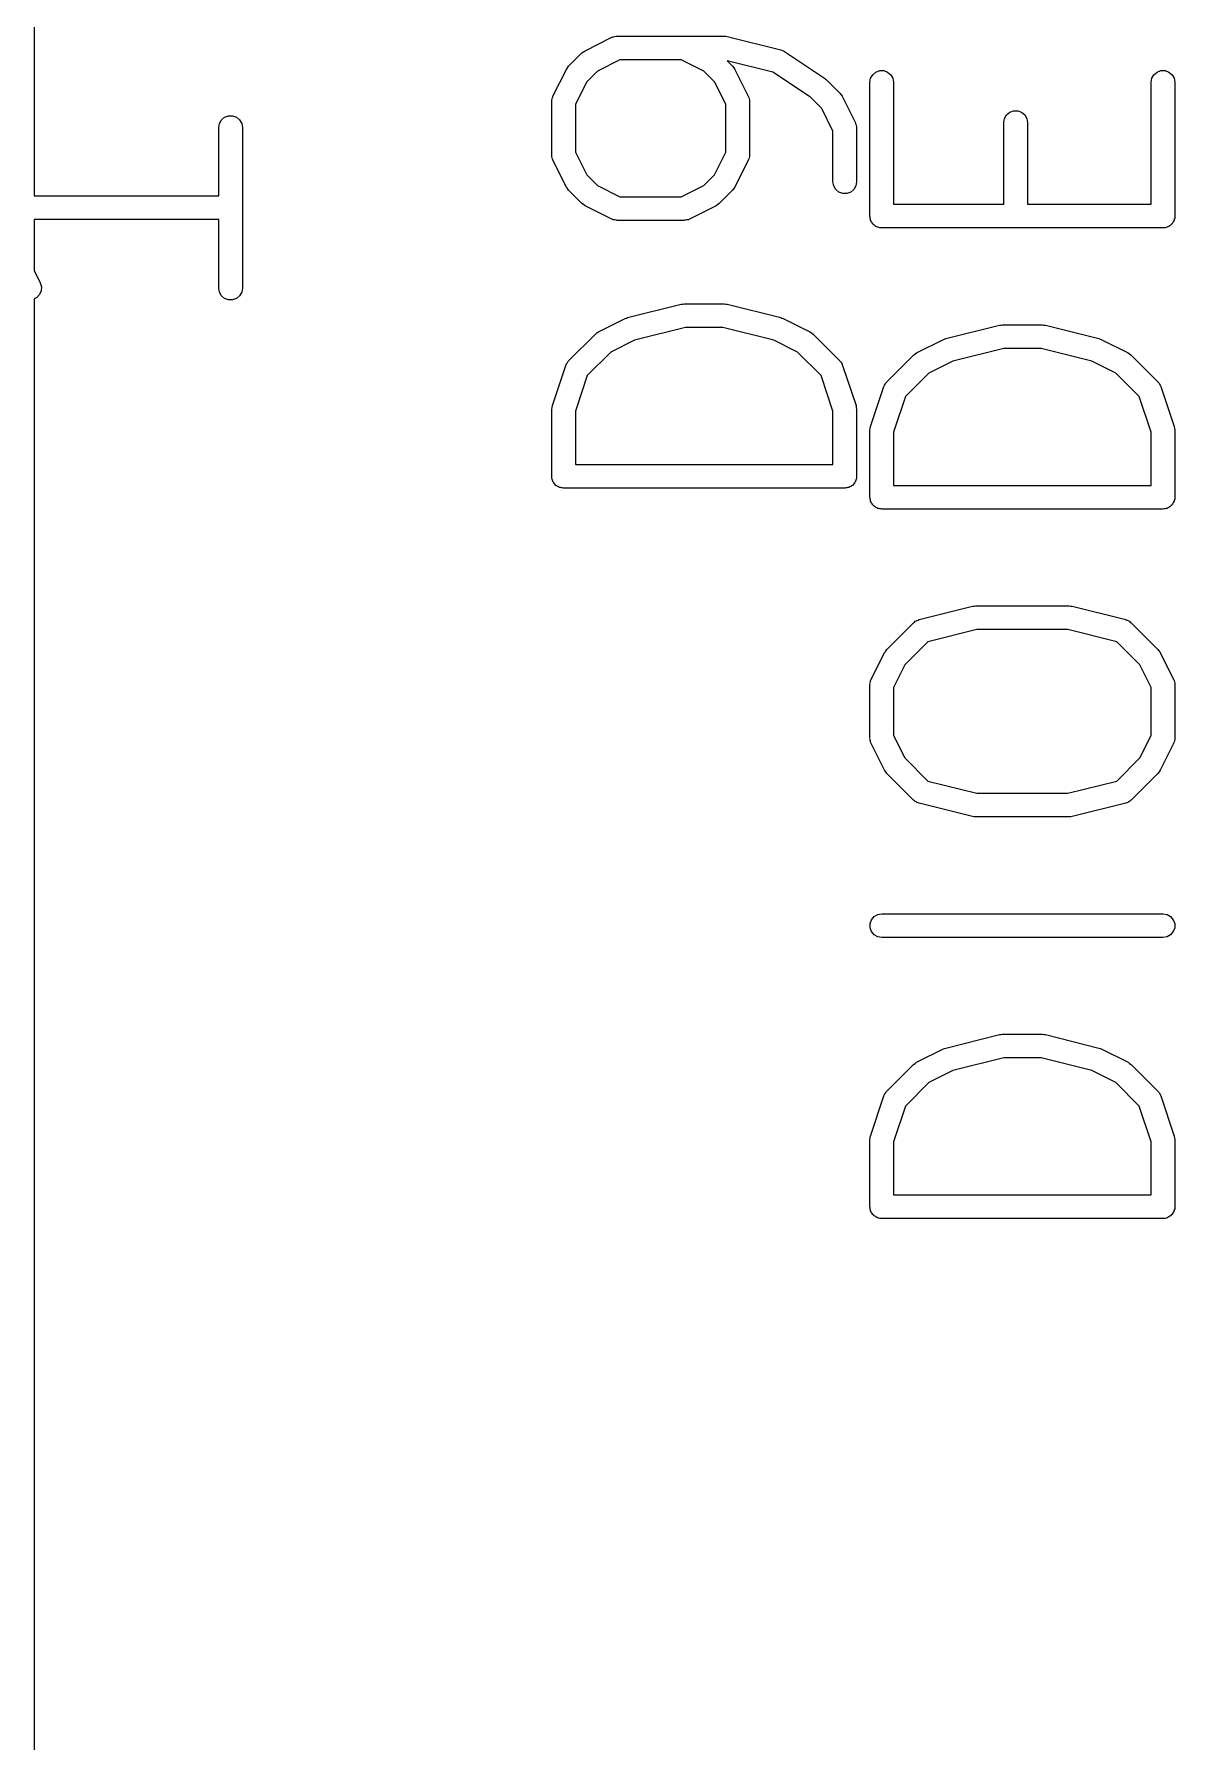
# Model space of a CAD drawing. Extents: x -2.2 to 86.5, y -78.6 to 9.2.
# Drawn here: x 53.1 to 57.99, y -36.01 to -28.68 of the extents above; entities that cross this region are included whole.
import ezdxf

# ---------------------------------------------------------------- set-up
doc = ezdxf.new("R2010")
doc.units = 0
doc.header["$MEASUREMENT"] = 0
doc.layers.add('BLACK', color=7, linetype='CONTINUOUS')

msp = doc.modelspace()

# ---------------------------------------------------------------- linework, layer by layer
at = {"layer": 'Black'}
for p, q in [((53.1, -28.6496), (53.1, -29.3747)), ((55.4632, -28.7513), (55.5781, -28.6938)), ((55.5781, -28.6938), (55.5809, -28.693)), ((55.5809, -28.693), (55.5835, -28.6915)), ((55.5835, -28.6915), (55.5893, -28.6905)), ((55.5893, -28.6905), (55.595, -28.6888)), ((55.595, -28.6888), (55.598, -28.689)), ((55.598, -28.689), (55.6009, -28.6885)), ((55.6009, -28.6885), (56.0605, -28.6885)), ((56.0605, -28.6885), (56.0666, -28.6895)), ((56.0666, -28.6895), (56.0728, -28.69)), ((56.0728, -28.69), (56.3026, -28.7474)), ((55.3926, -28.8182), (55.45, -28.7608)), ((55.45, -28.7608), (55.4567, -28.7561)), ((55.4567, -28.7561), (55.4632, -28.7513)), ((55.6128, -28.7901), (55.516, -28.8385)), ((55.8761, -28.7901), (55.6128, -28.7901)), ((55.9729, -28.8385), (55.8761, -28.7901)), ((56.2694, -28.8439), (56.0729, -28.7947)), ((56.0729, -28.7947), (56.0964, -28.8182)), ((56.3026, -28.7474), (56.3105, -28.751)), ((56.3105, -28.751), (56.3185, -28.7544)), ((56.3185, -28.7544), (56.4908, -28.8694)), ((55.3256, -28.9464), (55.3831, -28.8314)), ((55.3831, -28.8314), (55.3879, -28.8249)), ((55.3879, -28.8249), (55.3926, -28.8182)), ((55.516, -28.8385), (55.4703, -28.8843)), ((56.0187, -28.8843), (55.9729, -28.8385)), ((56.0964, -28.8182), (56.1011, -28.8249)), ((56.1011, -28.8249), (56.1059, -28.8314)), ((56.1059, -28.8314), (56.1634, -28.9464)), ((56.4303, -28.9511), (56.2694, -28.8439)), ((56.4908, -28.8694), (56.4945, -28.8728)), ((56.4945, -28.8728), (56.4986, -28.8757)), ((56.4986, -28.8757), (56.556, -28.9331)), ((56.6852, -28.8867), (56.6883, -28.8694)), ((56.6883, -28.8694), (56.6971, -28.8541)), ((56.6971, -28.8541), (56.7106, -28.8427)), ((56.7106, -28.8427), (56.7272, -28.8367)), ((56.7272, -28.8367), (56.7449, -28.8367)), ((56.7449, -28.8367), (56.7614, -28.8427)), ((56.7614, -28.8427), (56.775, -28.8541)), ((56.775, -28.8541), (56.7838, -28.8694)), ((56.7838, -28.8694), (56.7868, -28.8867)), ((57.8917, -28.8867), (57.8948, -28.8694)), ((57.8948, -28.8694), (57.9036, -28.8541)), ((57.9036, -28.8541), (57.9171, -28.8427)), ((57.9171, -28.8427), (57.9337, -28.8367)), ((57.9337, -28.8367), (57.9514, -28.8367)), ((57.9514, -28.8367), (57.9679, -28.8427)), ((57.9679, -28.8427), (57.9815, -28.8541)), ((57.9815, -28.8541), (57.9903, -28.8694)), ((57.9903, -28.8694), (57.9933, -28.8867)), ((55.3233, -28.9517), (55.3248, -28.9492)), ((55.3248, -28.9492), (55.3256, -28.9464)), ((55.4703, -28.8843), (55.4218, -28.9811)), ((56.0671, -28.9811), (56.0187, -28.8843)), ((56.1634, -28.9464), (56.1642, -28.9492)), ((56.1642, -28.9492), (56.1657, -28.9517)), ((56.556, -28.9331), (56.5607, -28.9398)), ((56.5607, -28.9398), (56.5655, -28.9464)), ((56.5655, -28.9464), (56.623, -29.0613)), ((56.6852, -29.4613), (56.6852, -28.8867)), ((56.7868, -28.8867), (56.7868, -29.4105)), ((57.8917, -29.4105), (57.8917, -28.8867)), ((57.9933, -28.8867), (57.9933, -29.4613)), ((55.3202, -28.9691), (55.3208, -28.9662)), ((55.3202, -29.1989), (55.3202, -28.9691)), ((55.3206, -28.9633), (55.3223, -28.9576)), ((55.3208, -28.9662), (55.3206, -28.9633)), ((55.3223, -28.9576), (55.3233, -28.9517)), ((55.4218, -28.9811), (55.4218, -29.1869)), ((56.0671, -29.1869), (56.0671, -28.9811)), ((56.1657, -28.9517), (56.1667, -28.9576)), ((56.1667, -28.9576), (56.1684, -28.9633)), ((56.1684, -28.9633), (56.1682, -28.9662)), ((56.1682, -28.9662), (56.1687, -28.9691)), ((56.1687, -28.9691), (56.1687, -29.1989)), ((56.4783, -28.9992), (56.4303, -28.9511)), ((56.5267, -29.096), (56.4783, -28.9992)), ((57.2717, -29.0264), (57.2852, -29.0151)), ((57.2852, -29.0151), (57.3017, -29.0091)), ((57.3017, -29.0091), (57.3194, -29.0091)), ((57.3194, -29.0091), (57.336, -29.0151)), ((57.336, -29.0151), (57.3495, -29.0264)), ((53.8917, -29.0808), (53.8948, -29.0634)), ((53.8917, -29.3747), (53.8917, -29.0808)), ((53.8948, -29.0634), (53.9036, -29.0481)), ((53.9036, -29.0481), (53.9171, -29.0368)), ((53.9171, -29.0368), (53.9337, -29.0307)), ((53.9337, -29.0307), (53.9514, -29.0307)), ((53.9514, -29.0307), (53.9679, -29.0368)), ((53.9679, -29.0368), (53.9815, -29.0481)), ((53.9815, -29.0481), (53.9903, -29.0634)), ((53.9903, -29.0634), (53.9933, -29.0808)), ((53.9933, -29.0808), (53.9933, -29.7702)), ((56.5267, -29.3138), (56.5267, -29.096)), ((56.623, -29.0613), (56.6238, -29.0641)), ((56.6238, -29.0641), (56.6253, -29.0666)), ((56.6253, -29.0666), (56.6263, -29.0725)), ((56.6263, -29.0725), (56.628, -29.0782)), ((56.628, -29.0782), (56.6278, -29.0811)), ((56.6278, -29.0811), (56.6283, -29.084)), ((56.6283, -29.084), (56.6283, -29.3138)), ((57.2598, -29.0591), (57.2628, -29.0417)), ((57.2598, -29.4105), (57.2598, -29.0591)), ((57.2628, -29.0417), (57.2717, -29.0264)), ((57.3495, -29.0264), (57.3583, -29.0417)), ((57.3583, -29.0417), (57.3614, -29.0591)), ((57.3614, -29.0591), (57.3614, -29.4105)), ((55.3208, -29.2018), (55.3202, -29.1989)), ((55.3206, -29.2047), (55.3208, -29.2018)), ((55.3223, -29.2104), (55.3206, -29.2047)), ((55.3233, -29.2163), (55.3223, -29.2104)), ((55.3248, -29.2188), (55.3233, -29.2163)), ((55.3256, -29.2216), (55.3248, -29.2188)), ((55.3831, -29.3365), (55.3256, -29.2216)), ((55.4218, -29.1869), (55.4703, -29.2837)), ((56.0187, -29.2837), (56.0671, -29.1869)), ((56.1634, -29.2216), (56.1059, -29.3365)), ((56.1642, -29.2188), (56.1634, -29.2216)), ((56.1657, -29.2163), (56.1642, -29.2188)), ((56.1667, -29.2104), (56.1657, -29.2163)), ((56.1684, -29.2047), (56.1667, -29.2104)), ((56.1687, -29.1989), (56.1682, -29.2018)), ((56.1682, -29.2018), (56.1684, -29.2047)), ((55.4703, -29.2837), (55.516, -29.3295)), ((55.9729, -29.3295), (56.0187, -29.2837)), ((56.5298, -29.3312), (56.5267, -29.3138)), ((56.6283, -29.3138), (56.6253, -29.3312)), ((53.1, -29.3747), (53.8917, -29.3747)), ((55.3879, -29.343), (55.3831, -29.3365)), ((55.3926, -29.3497), (55.3879, -29.343)), ((55.45, -29.4072), (55.3926, -29.3497)), ((55.516, -29.3295), (55.6128, -29.3779)), ((55.6128, -29.3779), (55.8761, -29.3779)), ((55.8761, -29.3779), (55.9729, -29.3295)), ((56.0964, -29.3497), (56.0389, -29.4072)), ((56.1011, -29.343), (56.0964, -29.3497)), ((56.1059, -29.3365), (56.1011, -29.343)), ((56.5386, -29.3464), (56.5298, -29.3312)), ((56.5521, -29.3578), (56.5386, -29.3464)), ((56.5687, -29.3638), (56.5521, -29.3578)), ((56.5864, -29.3638), (56.5687, -29.3638)), ((56.6029, -29.3578), (56.5864, -29.3638)), ((56.6165, -29.3464), (56.6029, -29.3578)), ((56.6253, -29.3312), (56.6165, -29.3464)), ((55.4567, -29.4118), (55.45, -29.4072)), ((55.4632, -29.4167), (55.4567, -29.4118)), ((55.5781, -29.4741), (55.4632, -29.4167)), ((56.0257, -29.4167), (55.9108, -29.4741)), ((56.0323, -29.4118), (56.0257, -29.4167)), ((56.0389, -29.4072), (56.0323, -29.4118)), ((56.686, -29.4656), (56.6852, -29.4613)), ((56.7868, -29.4105), (57.2598, -29.4105)), ((57.3614, -29.4105), (57.8917, -29.4105)), ((57.9933, -29.4613), (57.9926, -29.4656)), ((53.8917, -29.4763), (53.1, -29.4763)), ((53.1, -29.4763), (53.1, -29.6951)), ((53.8917, -29.7702), (53.8917, -29.4763)), ((55.5809, -29.475), (55.5781, -29.4741)), ((55.5835, -29.4764), (55.5809, -29.475)), ((55.5893, -29.4775), (55.5835, -29.4764)), ((55.595, -29.4792), (55.5893, -29.4775)), ((55.598, -29.479), (55.595, -29.4792)), ((55.6009, -29.4795), (55.598, -29.479)), ((55.8881, -29.4795), (55.6009, -29.4795)), ((55.891, -29.479), (55.8881, -29.4795)), ((55.8939, -29.4792), (55.891, -29.479)), ((55.8996, -29.4775), (55.8939, -29.4792)), ((55.9055, -29.4764), (55.8996, -29.4775)), ((55.908, -29.475), (55.9055, -29.4764)), ((55.9108, -29.4741), (55.908, -29.475)), ((56.686, -29.4701), (56.686, -29.4656)), ((56.6875, -29.4743), (56.686, -29.4701)), ((56.6883, -29.4786), (56.6875, -29.4743)), ((56.6905, -29.4825), (56.6883, -29.4786)), ((56.6921, -29.4867), (56.6905, -29.4825)), ((56.6949, -29.4901), (56.6921, -29.4867)), ((56.6971, -29.4939), (56.6949, -29.4901)), ((56.7005, -29.4968), (56.6971, -29.4939)), ((56.7034, -29.5002), (56.7005, -29.4968)), ((56.7072, -29.5024), (56.7034, -29.5002)), ((56.7106, -29.5053), (56.7072, -29.5024)), ((56.7148, -29.5068), (56.7106, -29.5053)), ((56.7187, -29.509), (56.7148, -29.5068)), ((56.7231, -29.5098), (56.7187, -29.509)), ((56.7272, -29.5113), (56.7231, -29.5098)), ((56.7317, -29.5113), (56.7272, -29.5113)), ((56.736, -29.5121), (56.7317, -29.5113)), ((57.9425, -29.5121), (56.736, -29.5121)), ((57.9469, -29.5113), (57.9425, -29.5121)), ((57.9514, -29.5113), (57.9469, -29.5113)), ((57.9555, -29.5098), (57.9514, -29.5113)), ((57.9599, -29.509), (57.9555, -29.5098)), ((57.9638, -29.5068), (57.9599, -29.509)), ((57.9679, -29.5053), (57.9638, -29.5068)), ((57.9714, -29.5024), (57.9679, -29.5053)), ((57.9752, -29.5002), (57.9714, -29.5024)), ((57.9781, -29.4968), (57.9752, -29.5002)), ((57.9815, -29.4939), (57.9781, -29.4968)), ((57.9837, -29.4901), (57.9815, -29.4939)), ((57.9865, -29.4867), (57.9837, -29.4901)), ((57.9881, -29.4825), (57.9865, -29.4867)), ((57.9903, -29.4786), (57.9881, -29.4825)), ((57.9911, -29.4743), (57.9903, -29.4786)), ((57.9926, -29.4701), (57.9911, -29.4743)), ((57.9926, -29.4656), (57.9926, -29.4701)), ((53.1, -29.6951), (53.1262, -29.7475)), ((53.1262, -29.7475), (53.1312, -29.7644)), ((53.111, -29.811), (53.1, -29.8165)), ((53.1, -29.8165), (53.1, -42.5)), ((53.1232, -29.7982), (53.111, -29.811)), ((53.1302, -29.782), (53.1232, -29.7982)), ((53.1312, -29.7644), (53.1302, -29.782)), ((53.8948, -29.7876), (53.8917, -29.7702)), ((53.9036, -29.8028), (53.8948, -29.7876)), ((53.9171, -29.8142), (53.9036, -29.8028)), ((53.9337, -29.8202), (53.9171, -29.8142)), ((53.9514, -29.8202), (53.9337, -29.8202)), ((53.9679, -29.8142), (53.9514, -29.8202)), ((53.9815, -29.8028), (53.9679, -29.8142)), ((53.9903, -29.7876), (53.9815, -29.8028)), ((53.9933, -29.7702), (53.9903, -29.7876)), ((55.5207, -29.9578), (55.6356, -29.9003)), ((55.6356, -29.9003), (55.6409, -29.8987)), ((55.6409, -29.8987), (55.646, -29.8965)), ((55.646, -29.8965), (55.8758, -29.839)), ((55.8758, -29.839), (55.882, -29.8386)), ((55.882, -29.8386), (55.8881, -29.8375)), ((55.8881, -29.8375), (56.0605, -29.8375)), ((56.0605, -29.8375), (56.0666, -29.8386)), ((56.0666, -29.8386), (56.0728, -29.839)), ((56.0728, -29.839), (56.3026, -29.8965)), ((56.3026, -29.8965), (56.3077, -29.8987)), ((56.3077, -29.8987), (56.313, -29.9003)), ((56.313, -29.9003), (56.4279, -29.9578)), ((55.3926, -30.0822), (55.5075, -29.9673)), ((55.5075, -29.9673), (55.5142, -29.9626)), ((55.5142, -29.9626), (55.5207, -29.9578)), ((55.8944, -29.9391), (55.676, -29.9937)), ((56.0542, -29.9391), (55.8944, -29.9391)), ((56.2726, -29.9937), (56.0542, -29.9391)), ((56.4279, -29.9578), (56.4345, -29.9626)), ((56.4345, -29.9626), (56.4411, -29.9673)), ((56.4411, -29.9673), (56.556, -30.0822)), ((57.011, -29.9865), (57.2408, -29.9291)), ((57.2408, -29.9291), (57.247, -29.9286)), ((57.247, -29.9286), (57.2531, -29.9275)), ((57.2531, -29.9275), (57.4255, -29.9275)), ((57.4255, -29.9275), (57.4316, -29.9286)), ((57.4316, -29.9286), (57.4378, -29.9291)), ((57.4378, -29.9291), (57.6676, -29.9865)), ((55.5735, -30.045), (55.4729, -30.1456)), ((55.676, -29.9937), (55.5735, -30.045)), ((56.3751, -30.045), (56.2726, -29.9937)), ((56.4757, -30.1456), (56.3751, -30.045)), ((56.8792, -30.0526), (56.8857, -30.0478)), ((56.8857, -30.0478), (57.0006, -29.9903)), ((57.0006, -29.9903), (57.0059, -29.9888)), ((57.0059, -29.9888), (57.011, -29.9865)), ((57.2594, -30.0291), (57.041, -30.0837)), ((57.4192, -30.0291), (57.2594, -30.0291)), ((57.6376, -30.0837), (57.4192, -30.0291)), ((57.6676, -29.9865), (57.6727, -29.9888)), ((57.6727, -29.9888), (57.678, -29.9903)), ((57.678, -29.9903), (57.7929, -30.0478)), ((57.7929, -30.0478), (57.7995, -30.0527)), ((55.3229, -30.2744), (55.3803, -30.1021)), ((55.3803, -30.1021), (55.3817, -30.0995)), ((55.3817, -30.0995), (55.3825, -30.0967)), ((55.3825, -30.0967), (55.3859, -30.0918)), ((55.3859, -30.0918), (55.3887, -30.0865)), ((55.3887, -30.0865), (55.3909, -30.0846)), ((55.3909, -30.0846), (55.3926, -30.0822)), ((56.556, -30.0822), (56.5577, -30.0846)), ((56.5577, -30.0846), (56.5599, -30.0865)), ((56.5599, -30.0865), (56.5627, -30.0918)), ((56.5627, -30.0918), (56.5661, -30.0967)), ((56.5661, -30.0967), (56.5669, -30.0995)), ((56.5669, -30.0995), (56.5683, -30.1021)), ((56.5683, -30.1021), (56.6257, -30.2744)), ((56.7576, -30.1722), (56.8725, -30.0573)), ((56.8725, -30.0573), (56.8792, -30.0526)), ((57.041, -30.0837), (56.9385, -30.135)), ((57.7401, -30.135), (57.6376, -30.0837)), ((57.7995, -30.0527), (57.8061, -30.0573)), ((57.8061, -30.0573), (57.921, -30.1722)), ((55.4729, -30.1456), (55.4218, -30.2987)), ((56.5267, -30.2987), (56.4757, -30.1456)), ((56.6879, -30.3644), (56.7453, -30.1921)), ((56.7453, -30.1921), (56.7467, -30.1895)), ((56.7467, -30.1895), (56.7475, -30.1867)), ((56.7475, -30.1867), (56.7509, -30.1818)), ((56.7509, -30.1818), (56.7537, -30.1766)), ((56.7537, -30.1766), (56.7559, -30.1746)), ((56.7559, -30.1746), (56.7576, -30.1722)), ((56.9385, -30.135), (56.8379, -30.2356)), ((57.8407, -30.2356), (57.7401, -30.135)), ((57.921, -30.1722), (57.9227, -30.1746)), ((57.9227, -30.1746), (57.9249, -30.1766)), ((57.9249, -30.1766), (57.9277, -30.1818)), ((57.9277, -30.1818), (57.9311, -30.1867)), ((57.9311, -30.1867), (57.9319, -30.1895)), ((57.9319, -30.1895), (57.9333, -30.1921)), ((57.9333, -30.1921), (57.9907, -30.3644)), ((56.8379, -30.2356), (56.7868, -30.3887)), ((57.8917, -30.3887), (57.8407, -30.2356)), ((55.3202, -30.2905), (55.3217, -30.2825)), ((55.3202, -30.5777), (55.3202, -30.2905)), ((55.3217, -30.2825), (55.3229, -30.2744)), ((55.4218, -30.2987), (55.4218, -30.5269)), ((56.5267, -30.5269), (56.5267, -30.2987)), ((56.6257, -30.2744), (56.6269, -30.2825)), ((56.6269, -30.2825), (56.6283, -30.2905)), ((56.6283, -30.2905), (56.6283, -30.5777)), ((56.6852, -30.3805), (56.6867, -30.3725)), ((56.6852, -30.6678), (56.6852, -30.3805)), ((56.6867, -30.3725), (56.6879, -30.3644)), ((56.7868, -30.3887), (56.7868, -30.617)), ((57.8917, -30.617), (57.8917, -30.3887)), ((57.9907, -30.3644), (57.9919, -30.3725)), ((57.9919, -30.3725), (57.9933, -30.3805)), ((57.9933, -30.3805), (57.9933, -30.6678)), ((55.4218, -30.5269), (56.5267, -30.5269)), ((55.321, -30.5821), (55.3202, -30.5777)), ((55.321, -30.5866), (55.321, -30.5821)), ((55.3225, -30.5907), (55.321, -30.5866)), ((55.3233, -30.5951), (55.3225, -30.5907)), ((55.3255, -30.599), (55.3233, -30.5951)), ((55.3271, -30.6031), (55.3255, -30.599)), ((55.3299, -30.6065), (55.3271, -30.6031)), ((55.3321, -30.6104), (55.3299, -30.6065)), ((55.3355, -30.6132), (55.3321, -30.6104)), ((55.3384, -30.6167), (55.3355, -30.6132)), ((55.3422, -30.6189), (55.3384, -30.6167)), ((55.3456, -30.6217), (55.3422, -30.6189)), ((55.3498, -30.6233), (55.3456, -30.6217)), ((55.3537, -30.6255), (55.3498, -30.6233)), ((55.3581, -30.6262), (55.3537, -30.6255)), ((55.3622, -30.6278), (55.3581, -30.6262)), ((55.3667, -30.6278), (55.3622, -30.6278)), ((55.371, -30.6285), (55.3667, -30.6278)), ((56.5775, -30.6285), (55.371, -30.6285)), ((56.5819, -30.6278), (56.5775, -30.6285)), ((56.5864, -30.6278), (56.5819, -30.6278)), ((56.5905, -30.6262), (56.5864, -30.6278)), ((56.5949, -30.6255), (56.5905, -30.6262)), ((56.5988, -30.6233), (56.5949, -30.6255)), ((56.6029, -30.6217), (56.5988, -30.6233)), ((56.6064, -30.6189), (56.6029, -30.6217)), ((56.6102, -30.6167), (56.6064, -30.6189)), ((56.6131, -30.6132), (56.6102, -30.6167)), ((56.6165, -30.6104), (56.6131, -30.6132)), ((56.6187, -30.6065), (56.6165, -30.6104)), ((56.6215, -30.6031), (56.6187, -30.6065)), ((56.6231, -30.599), (56.6215, -30.6031)), ((56.6253, -30.5951), (56.6231, -30.599)), ((56.6261, -30.5907), (56.6253, -30.5951)), ((56.6276, -30.5866), (56.6261, -30.5907)), ((56.6283, -30.5777), (56.6276, -30.5821)), ((56.6276, -30.5821), (56.6276, -30.5866)), ((56.7868, -30.617), (57.8917, -30.617)), ((56.686, -30.6721), (56.6852, -30.6678)), ((56.686, -30.6766), (56.686, -30.6721)), ((56.6875, -30.6808), (56.686, -30.6766)), ((56.6883, -30.6851), (56.6875, -30.6808)), ((56.6905, -30.689), (56.6883, -30.6851)), ((56.6921, -30.6932), (56.6905, -30.689)), ((56.6949, -30.6966), (56.6921, -30.6932)), ((56.6971, -30.7004), (56.6949, -30.6966)), ((56.7005, -30.7033), (56.6971, -30.7004)), ((56.7034, -30.7067), (56.7005, -30.7033)), ((56.7072, -30.7089), (56.7034, -30.7067)), ((56.7106, -30.7118), (56.7072, -30.7089)), ((57.9714, -30.7089), (57.9679, -30.7118)), ((57.9752, -30.7067), (57.9714, -30.7089)), ((57.9781, -30.7033), (57.9752, -30.7067)), ((57.9815, -30.7004), (57.9781, -30.7033)), ((57.9837, -30.6966), (57.9815, -30.7004)), ((57.9865, -30.6932), (57.9837, -30.6966)), ((57.9881, -30.689), (57.9865, -30.6932)), ((57.9903, -30.6851), (57.9881, -30.689)), ((57.9911, -30.6808), (57.9903, -30.6851)), ((57.9926, -30.6766), (57.9911, -30.6808)), ((57.9933, -30.6678), (57.9926, -30.6721)), ((57.9926, -30.6721), (57.9926, -30.6766)), ((56.7148, -30.7133), (56.7106, -30.7118)), ((56.7187, -30.7155), (56.7148, -30.7133)), ((56.7231, -30.7163), (56.7187, -30.7155)), ((56.7272, -30.7178), (56.7231, -30.7163)), ((56.7317, -30.7178), (56.7272, -30.7178)), ((56.736, -30.7186), (56.7317, -30.7178)), ((57.9425, -30.7186), (56.736, -30.7186)), ((57.9469, -30.7178), (57.9425, -30.7186)), ((57.9514, -30.7178), (57.9469, -30.7178)), ((57.9555, -30.7163), (57.9514, -30.7178)), ((57.9599, -30.7155), (57.9555, -30.7163)), ((57.9638, -30.7133), (57.9599, -30.7155)), ((57.9679, -30.7118), (57.9638, -30.7133)), ((56.8961, -31.193), (57.1259, -31.1355)), ((57.1259, -31.1355), (57.1321, -31.1351)), ((57.1321, -31.1351), (57.1382, -31.134)), ((57.1382, -31.134), (57.5404, -31.134)), ((57.5404, -31.134), (57.5465, -31.1351)), ((57.5465, -31.1351), (57.5527, -31.1355)), ((57.5527, -31.1355), (57.7825, -31.193)), ((56.7576, -31.3213), (56.8725, -31.2064)), ((56.8725, -31.2064), (56.8765, -31.2036)), ((56.8765, -31.2036), (56.88, -31.2002)), ((56.88, -31.2002), (56.8836, -31.1986)), ((56.8836, -31.1986), (56.8869, -31.1962)), ((56.8869, -31.1962), (56.8916, -31.195)), ((56.8916, -31.195), (56.8961, -31.193)), ((57.7825, -31.193), (57.787, -31.195)), ((57.787, -31.195), (57.7917, -31.1962)), ((57.7917, -31.1962), (57.795, -31.1986)), ((57.795, -31.1986), (57.7986, -31.2002)), ((57.7986, -31.2002), (57.8021, -31.2036)), ((57.8021, -31.2036), (57.8061, -31.2064)), ((57.8061, -31.2064), (57.921, -31.3213)), ((56.9344, -31.2882), (56.8353, -31.3873)), ((57.1445, -31.2356), (56.9344, -31.2882)), ((57.5341, -31.2356), (57.1445, -31.2356)), ((57.7442, -31.2882), (57.5341, -31.2356)), ((57.8433, -31.3873), (57.7442, -31.2882)), ((56.6906, -31.4494), (56.7481, -31.3345)), ((56.7481, -31.3345), (56.7529, -31.3279)), ((56.7529, -31.3279), (56.7576, -31.3213)), ((57.921, -31.3213), (57.9257, -31.3279)), ((57.9257, -31.3279), (57.9305, -31.3345)), ((57.9305, -31.3345), (57.988, -31.4494)), ((56.8353, -31.3873), (56.7868, -31.4841)), ((57.8917, -31.4841), (57.8433, -31.3873)), ((56.6852, -31.4721), (56.6858, -31.4692)), ((56.6852, -31.7019), (56.6852, -31.4721)), ((56.6856, -31.4663), (56.6873, -31.4606)), ((56.6858, -31.4692), (56.6856, -31.4663)), ((56.6873, -31.4606), (56.6883, -31.4547)), ((56.6883, -31.4547), (56.6898, -31.4522)), ((56.6898, -31.4522), (56.6906, -31.4494)), ((56.7868, -31.4841), (56.7868, -31.6899)), ((57.8917, -31.6899), (57.8917, -31.4841)), ((57.988, -31.4494), (57.9888, -31.4522)), ((57.9888, -31.4522), (57.9903, -31.4547)), ((57.9903, -31.4547), (57.9913, -31.4606)), ((57.9913, -31.4606), (57.993, -31.4663)), ((57.993, -31.4663), (57.9928, -31.4692)), ((57.9928, -31.4692), (57.9933, -31.4721)), ((57.9933, -31.4721), (57.9933, -31.7019)), ((56.6858, -31.7048), (56.6852, -31.7019)), ((56.6856, -31.7077), (56.6858, -31.7048)), ((56.6873, -31.7134), (56.6856, -31.7077)), ((56.6883, -31.7193), (56.6873, -31.7134)), ((56.6898, -31.7218), (56.6883, -31.7193)), ((56.6906, -31.7246), (56.6898, -31.7218)), ((56.7481, -31.8395), (56.6906, -31.7246)), ((56.7868, -31.6899), (56.8352, -31.7867)), ((57.8433, -31.7867), (57.8917, -31.6899)), ((57.988, -31.7246), (57.9305, -31.8395)), ((57.9888, -31.7218), (57.988, -31.7246)), ((57.9903, -31.7193), (57.9888, -31.7218)), ((57.9913, -31.7134), (57.9903, -31.7193)), ((57.993, -31.7077), (57.9913, -31.7134)), ((57.9933, -31.7019), (57.9928, -31.7048)), ((57.9928, -31.7048), (57.993, -31.7077)), ((56.8352, -31.7867), (56.9344, -31.8858)), ((57.7442, -31.8858), (57.8433, -31.7867)), ((56.7529, -31.8461), (56.7481, -31.8395)), ((56.7576, -31.8527), (56.7529, -31.8461)), ((56.8725, -31.9676), (56.7576, -31.8527)), ((57.921, -31.8527), (57.8061, -31.9676)), ((57.9257, -31.8461), (57.921, -31.8527)), ((57.9305, -31.8395), (57.9257, -31.8461)), ((56.9344, -31.8858), (57.1445, -31.9384)), ((57.1445, -31.9384), (57.5341, -31.9384)), ((57.5341, -31.9384), (57.7442, -31.8858)), ((56.8765, -31.9704), (56.8725, -31.9676)), ((56.88, -31.9738), (56.8765, -31.9704)), ((56.8836, -31.9754), (56.88, -31.9738)), ((56.8869, -31.9778), (56.8836, -31.9754)), ((56.8916, -31.979), (56.8869, -31.9778)), ((56.8961, -31.981), (56.8916, -31.979)), ((57.1259, -32.0384), (56.8961, -31.981)), ((57.7825, -31.981), (57.5527, -32.0384)), ((57.787, -31.979), (57.7825, -31.981)), ((57.7917, -31.9778), (57.787, -31.979)), ((57.7949, -31.9754), (57.7917, -31.9778)), ((57.7986, -31.9738), (57.7949, -31.9754)), ((57.8021, -31.9704), (57.7986, -31.9738)), ((57.8061, -31.9676), (57.8021, -31.9704)), ((57.1321, -32.0389), (57.1259, -32.0384)), ((57.1382, -32.04), (57.1321, -32.0389)), ((57.5404, -32.04), (57.1382, -32.04)), ((57.5465, -32.0389), (57.5404, -32.04)), ((57.5527, -32.0384), (57.5465, -32.0389)), ((56.6921, -32.4808), (56.7034, -32.4673)), ((56.7034, -32.4673), (56.7187, -32.4585)), ((56.7187, -32.4585), (56.736, -32.4554)), ((56.736, -32.4554), (57.9425, -32.4554)), ((57.9425, -32.4554), (57.9599, -32.4585)), ((57.9599, -32.4585), (57.9752, -32.4673)), ((57.9752, -32.4673), (57.9865, -32.4808)), ((56.686, -32.4974), (56.6921, -32.4808)), ((56.686, -32.5151), (56.686, -32.4974)), ((56.6921, -32.5316), (56.686, -32.5151)), ((56.7034, -32.5452), (56.6921, -32.5316)), ((57.9865, -32.5316), (57.9752, -32.5452)), ((57.9865, -32.4808), (57.9926, -32.4974)), ((57.9926, -32.5151), (57.9865, -32.5316)), ((57.9926, -32.4974), (57.9926, -32.5151)), ((56.7187, -32.554), (56.7034, -32.5452)), ((56.736, -32.557), (56.7187, -32.554)), ((57.9425, -32.557), (56.736, -32.557)), ((57.9599, -32.554), (57.9425, -32.557)), ((57.9752, -32.5452), (57.9599, -32.554)), ((57.011, -33.0315), (57.2408, -32.974)), ((57.2408, -32.974), (57.247, -32.9736)), ((57.247, -32.9736), (57.2531, -32.9725)), ((57.2531, -32.9725), (57.4255, -32.9725)), ((57.4255, -32.9725), (57.4316, -32.9736)), ((57.4316, -32.9736), (57.4378, -32.974)), ((57.4378, -32.974), (57.6676, -33.0315)), ((56.8857, -33.0928), (57.0006, -33.0353)), ((57.0006, -33.0353), (57.0059, -33.0337)), ((57.0059, -33.0337), (57.011, -33.0315)), ((57.6676, -33.0315), (57.6727, -33.0337)), ((57.6727, -33.0337), (57.678, -33.0353)), ((57.678, -33.0353), (57.7929, -33.0928)), ((56.7576, -33.2172), (56.8725, -33.1023)), ((56.8725, -33.1023), (56.8792, -33.0976)), ((56.8792, -33.0976), (56.8857, -33.0928)), ((57.2594, -33.0741), (57.041, -33.1287)), ((57.4192, -33.0741), (57.2594, -33.0741)), ((57.6376, -33.1287), (57.4192, -33.0741)), ((57.7929, -33.0928), (57.7995, -33.0976)), ((57.7995, -33.0976), (57.8061, -33.1023)), ((57.8061, -33.1023), (57.921, -33.2172)), ((56.9385, -33.18), (56.8379, -33.2806)), ((57.041, -33.1287), (56.9385, -33.18)), ((57.7401, -33.18), (57.6376, -33.1287)), ((57.8407, -33.2806), (57.7401, -33.18)), ((56.6879, -33.4094), (56.7453, -33.2371)), ((56.7453, -33.2371), (56.7467, -33.2345)), ((56.7467, -33.2345), (56.7475, -33.2317)), ((56.7475, -33.2317), (56.7509, -33.2268)), ((56.7509, -33.2268), (56.7537, -33.2215)), ((56.7537, -33.2215), (56.7559, -33.2196)), ((56.7559, -33.2196), (56.7576, -33.2172)), ((57.921, -33.2172), (57.9227, -33.2196)), ((57.9227, -33.2196), (57.9249, -33.2215)), ((57.9249, -33.2215), (57.9277, -33.2268)), ((57.9277, -33.2268), (57.9311, -33.2317)), ((57.9311, -33.2317), (57.9319, -33.2345)), ((57.9319, -33.2345), (57.9333, -33.2371)), ((57.9333, -33.2371), (57.9907, -33.4094)), ((56.8379, -33.2806), (56.7868, -33.4337)), ((57.8917, -33.4337), (57.8407, -33.2806)), ((56.6852, -33.4255), (56.6867, -33.4175)), ((56.6867, -33.4175), (56.6879, -33.4094)), ((57.9907, -33.4094), (57.9919, -33.4175)), ((57.9919, -33.4175), (57.9933, -33.4255)), ((56.6852, -33.7127), (56.6852, -33.4255)), ((56.7868, -33.4337), (56.7868, -33.6619)), ((57.8917, -33.6619), (57.8917, -33.4337)), ((57.9933, -33.4255), (57.9933, -33.7127)), ((56.686, -33.7171), (56.6852, -33.7127)), ((56.7868, -33.6619), (57.8917, -33.6619)), ((57.9933, -33.7127), (57.9926, -33.7171)), ((56.686, -33.7216), (56.686, -33.7171)), ((56.6875, -33.7257), (56.686, -33.7216)), ((56.6883, -33.7301), (56.6875, -33.7257)), ((56.6905, -33.734), (56.6883, -33.7301)), ((56.6921, -33.7381), (56.6905, -33.734)), ((56.6949, -33.7415), (56.6921, -33.7381)), ((56.6971, -33.7454), (56.6949, -33.7415)), ((56.7005, -33.7482), (56.6971, -33.7454)), ((56.7034, -33.7517), (56.7005, -33.7482)), ((56.7072, -33.7539), (56.7034, -33.7517)), ((56.7106, -33.7567), (56.7072, -33.7539)), ((56.7148, -33.7583), (56.7106, -33.7567)), ((56.7187, -33.7605), (56.7148, -33.7583)), ((56.7231, -33.7612), (56.7187, -33.7605)), ((56.7272, -33.7628), (56.7231, -33.7612)), ((56.7317, -33.7628), (56.7272, -33.7628)), ((56.736, -33.7635), (56.7317, -33.7628)), ((57.9425, -33.7635), (56.736, -33.7635)), ((57.9469, -33.7628), (57.9425, -33.7635)), ((57.9514, -33.7628), (57.9469, -33.7628)), ((57.9555, -33.7612), (57.9514, -33.7628)), ((57.9599, -33.7605), (57.9555, -33.7612)), ((57.9638, -33.7583), (57.9599, -33.7605)), ((57.9679, -33.7567), (57.9638, -33.7583)), ((57.9714, -33.7539), (57.9679, -33.7567)), ((57.9752, -33.7517), (57.9714, -33.7539)), ((57.9781, -33.7482), (57.9752, -33.7517)), ((57.9815, -33.7454), (57.9781, -33.7482)), ((57.9837, -33.7415), (57.9815, -33.7454)), ((57.9865, -33.7381), (57.9837, -33.7415)), ((57.9881, -33.734), (57.9865, -33.7381)), ((57.9903, -33.7301), (57.9881, -33.734)), ((57.9911, -33.7257), (57.9903, -33.7301)), ((57.9926, -33.7216), (57.9911, -33.7257)), ((57.9926, -33.7171), (57.9926, -33.7216))]:
    msp.add_line(p, q, dxfattribs=at)

doc.saveas('drawing.dxf')
